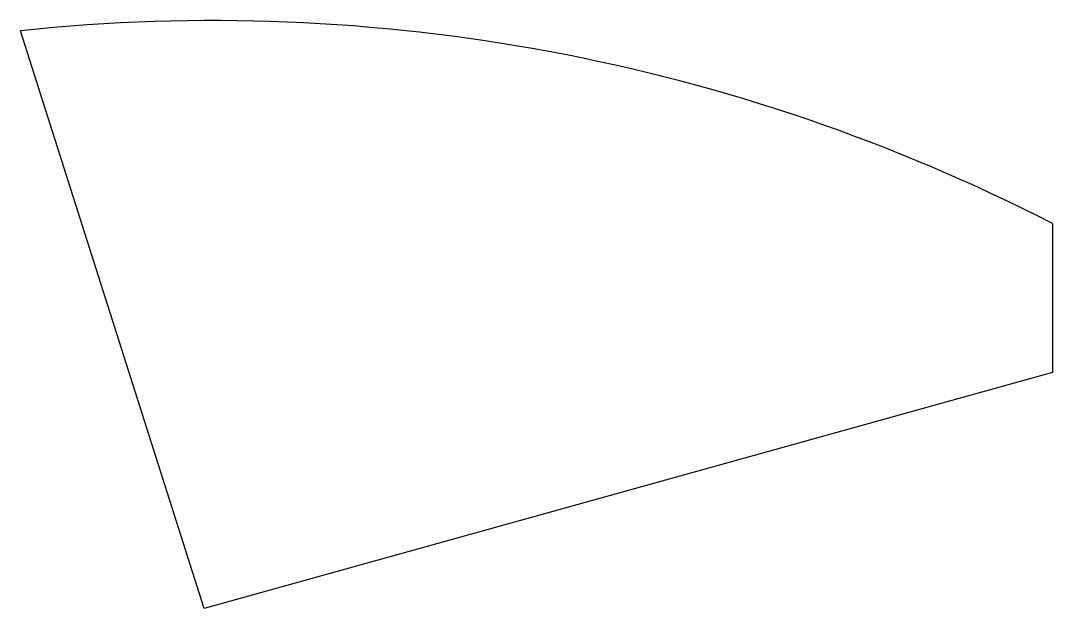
# Model space of a CAD drawing. Header units: millimetres. Extents: x -20.7 to 45, y -51 to -13.6.
import ezdxf

# ---------------------------------------------------------------- set-up
doc = ezdxf.new("R2010")
doc.units = ezdxf.units.MM

msp = doc.modelspace()

# ---------------------------------------------------------------- linework, layer by layer
for p, q in [((-9, -51), (-20.676, -14.244)), ((45, -26.507), (45, -36)), ((45, -36), (-9, -51))]:
    msp.add_line(p, q)
msp.add_arc((-8.42, -130.6), 117, 422.83328, 456.01266)

doc.saveas('drawing.dxf')
